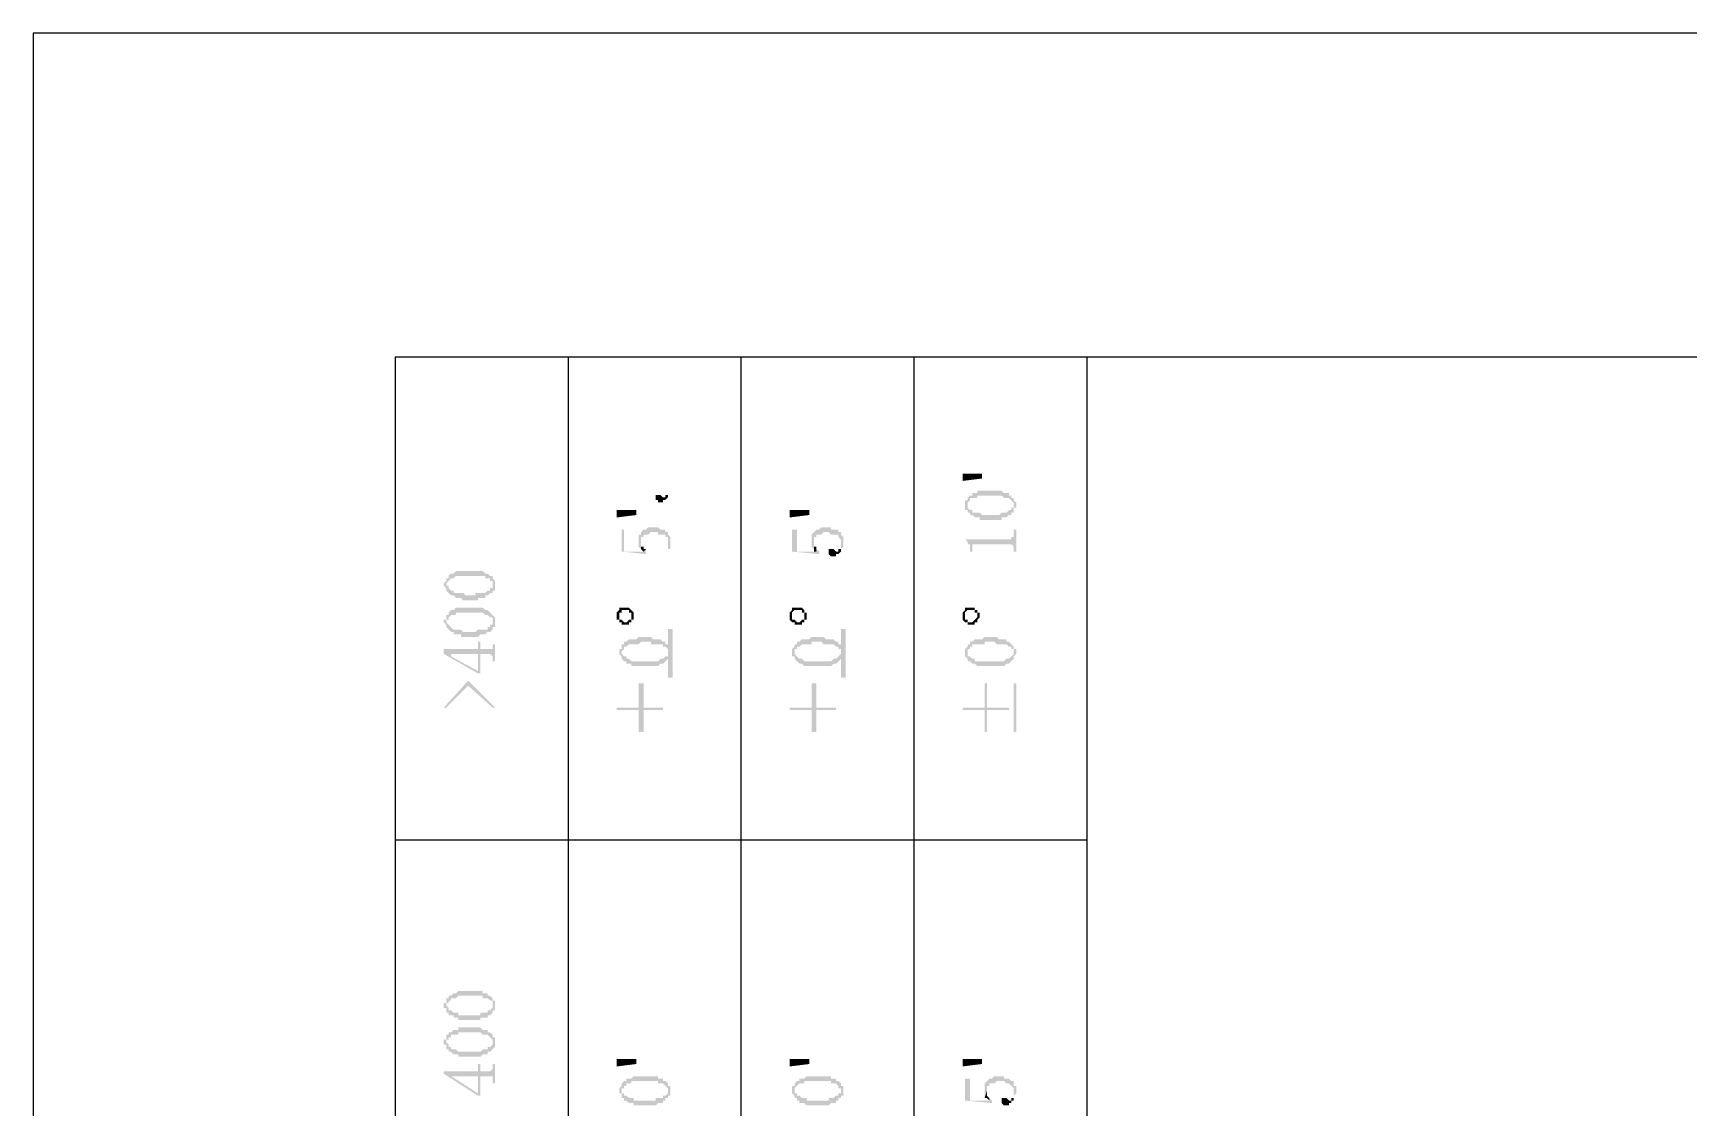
# Model space of a CAD drawing. Header units: millimetres. Extents: x 1399 to 2555, y 1196 to 1555.
# Drawn here: x 2134.8 to 2165.48, y 1534.65 to 1554.55 of the extents above; entities that cross this region are included whole.
import ezdxf

# ---------------------------------------------------------------- set-up
doc = ezdxf.new("R2010")
doc.units = ezdxf.units.MM

msp = doc.modelspace()

# ---------------------------------------------------------------- hatches: boundary and pattern name
at = {"transparency": 33554559}
for points in [[(2152.02237, 1546.39622), (2152.38343, 1546.39622), (2152.38343, 1546.30596), (2152.02237, 1546.26083)], [(2146.33572, 1545.95552), (2146.33572, 1545.91039), (2146.38085, 1545.91039), (2146.38085, 1545.86526), (2146.47111, 1545.86526), (2146.47111, 1545.91039), (2146.51625, 1545.91039), (2146.56138, 1545.95552), (2146.56138, 1546.13605), (2146.56138, 1546.04579), (2146.56138, 1546.00066), (2146.51625, 1546.00066), (2146.51625, 1545.95552), (2146.47111, 1545.95552), (2146.42598, 1546.00066), (2146.33572, 1546.00066)], [(2152.0675, 1545.80951), (2152.0675, 1545.76437), (2152.0675, 1545.71924), (2152.11263, 1545.71924), (2152.11263, 1545.67411), (2152.11263, 1545.80951), (2152.11263, 1545.85464), (2152.11263, 1545.85464), (2152.15777, 1545.89977), (2152.15777, 1545.9449), (2152.29316, 1545.9449), (2152.29316, 1545.99003), (2152.74448, 1545.99003), (2152.78962, 1545.9449), (2152.87988, 1545.9449), (2152.92501, 1545.89977), (2152.92501, 1545.89977), (2152.97015, 1545.85464), (2152.97015, 1545.80951), (2152.97015, 1545.9449), (2152.92501, 1545.9449), (2152.92501, 1545.99003), (2152.87988, 1545.99003), (2152.87988, 1546.03517), (2152.78962, 1546.03517), (2152.74448, 1546.0803), (2152.29316, 1546.0803), (2152.29316, 1546.03517), (2152.2029, 1546.03517), (2152.2029, 1545.99003), (2152.15777, 1545.99003), (2152.11263, 1545.9449), (2152.11263, 1545.89977), (2152.0675, 1545.89977), (2152.0675, 1545.85464), (2152.0675, 1545.85464)], [(2152.11263, 1545.67411), (2152.15777, 1545.67411), (2152.15777, 1545.62898), (2152.2029, 1545.62898), (2152.24803, 1545.58384), (2152.3383, 1545.58384), (2152.3383, 1545.53871), (2152.74448, 1545.53871), (2152.74448, 1545.58384), (2152.83475, 1545.58384), (2152.87988, 1545.62898), (2152.92501, 1545.62898), (2152.92501, 1545.67411), (2152.97015, 1545.67411), (2152.97015, 1545.71924), (2152.97015, 1545.76437), (2153.01528, 1545.76437), (2153.01528, 1545.80951), (2153.01528, 1545.85464), (2153.01528, 1545.85464), (2152.97015, 1545.89977), (2152.97015, 1545.9449), (2152.97015, 1545.80951), (2152.97015, 1545.76437), (2152.92501, 1545.76437), (2152.92501, 1545.71924), (2152.87988, 1545.71924), (2152.83475, 1545.67411), (2152.74448, 1545.67411), (2152.69935, 1545.62898), (2152.38343, 1545.62898), (2152.3383, 1545.67411), (2152.2029, 1545.67411), (2152.2029, 1545.71924), (2152.15777, 1545.71924), (2152.11263, 1545.76437), (2152.11263, 1545.80951), (2152.11263, 1545.80951)], [(2145.6136, 1545.71924), (2145.97466, 1545.71924), (2145.97466, 1545.62898), (2145.6136, 1545.58384)], [(2148.81799, 1545.71924), (2149.17904, 1545.71924), (2149.17904, 1545.62898), (2148.81799, 1545.58384)], [(2145.70387, 1545.35818), (2145.70387, 1544.95199), (2146.15519, 1544.90686), (2146.15519, 1544.95199), (2146.15519, 1544.99713), (2146.11006, 1544.95199), (2145.749, 1544.95199), (2145.749, 1545.35818)], [(2146.01979, 1545.17766), (2146.01979, 1545.08739), (2146.01979, 1545.04226), (2146.01979, 1545.04226), (2146.06492, 1544.99713), (2146.06492, 1545.13252), (2146.06492, 1545.22279), (2146.11006, 1545.22279), (2146.11006, 1545.26792), (2146.20032, 1545.26792), (2146.24545, 1545.31305), (2146.38085, 1545.31305), (2146.38085, 1545.26792), (2146.51625, 1545.26792), (2146.51625, 1545.22279), (2146.56138, 1545.22279), (2146.56138, 1545.17766), (2146.56138, 1545.13252), (2146.56138, 1544.99713), (2146.60651, 1544.99713), (2146.60651, 1545.04226), (2146.60651, 1545.13252), (2146.60651, 1545.17766), (2146.60651, 1545.22279), (2146.56138, 1545.26792), (2146.56138, 1545.31305), (2146.51625, 1545.31305), (2146.51625, 1545.35818), (2146.42598, 1545.35818), (2146.38085, 1545.40332), (2146.20032, 1545.40332), (2146.15519, 1545.35818), (2146.11006, 1545.35818), (2146.06492, 1545.31305), (2146.06492, 1545.26792), (2146.01979, 1545.26792), (2146.01979, 1545.22279)], [(2148.86312, 1545.35818), (2148.86312, 1544.95199), (2149.35957, 1544.90686), (2149.35957, 1544.95199), (2149.35957, 1544.95199), (2149.31444, 1544.99713), (2149.31444, 1544.95199), (2148.95338, 1544.95199), (2148.95338, 1545.35818)], [(2149.22418, 1545.17766), (2149.22418, 1545.08739), (2149.22418, 1545.04226), (2149.22418, 1545.04226), (2149.26931, 1544.99713), (2149.26931, 1545.13252), (2149.26931, 1545.22279), (2149.31444, 1545.22279), (2149.31444, 1545.26792), (2149.4047, 1545.26792), (2149.44984, 1545.31305), (2149.5401, 1545.31305), (2149.58523, 1545.26792), (2149.72063, 1545.26792), (2149.72063, 1545.22279), (2149.72063, 1545.22279), (2149.76576, 1545.17766), (2149.76576, 1545.13252), (2149.76576, 1544.99713), (2149.76576, 1544.99713), (2149.81089, 1545.04226), (2149.81089, 1545.13252), (2149.81089, 1545.17766), (2149.81089, 1545.22279), (2149.76576, 1545.26792), (2149.76576, 1545.31305), (2149.72063, 1545.31305), (2149.72063, 1545.35818), (2149.58523, 1545.35818), (2149.58523, 1545.40332), (2149.4047, 1545.40332), (2149.35957, 1545.35818), (2149.31444, 1545.35818), (2149.26931, 1545.31305), (2149.26931, 1545.31305), (2149.22418, 1545.26792), (2149.22418, 1545.22279)], [(2152.0675, 1545.17766), (2152.0675, 1545.17766), (2152.11263, 1545.13252), (2152.11263, 1545.08739), (2152.15777, 1545.08739), (2152.15777, 1545.04226), (2152.15777, 1544.95199), (2152.2029, 1544.95199), (2152.2029, 1545.04226), (2152.2029, 1545.08739), (2152.92501, 1545.08739), (2152.97015, 1545.04226), (2152.97015, 1544.95199), (2153.01528, 1544.95199), (2153.01528, 1545.35818), (2152.97015, 1545.35818), (2152.97015, 1545.26792), (2152.97015, 1545.22279), (2152.92501, 1545.22279), (2152.92501, 1545.17766), (2152.87988, 1545.17766)], [(2146.06492, 1544.99713), (2146.06492, 1544.99713), (2146.11006, 1544.95199), (2146.11006, 1544.95199), (2146.15519, 1544.99713), (2146.11006, 1544.99713), (2146.11006, 1545.04226), (2146.06492, 1545.04226), (2146.06492, 1545.08739), (2146.06492, 1545.13252)], [(2149.26931, 1544.99713), (2149.26931, 1544.95199), (2149.31444, 1544.95199), (2149.31444, 1544.99713), (2149.31444, 1545.04226), (2149.26931, 1545.04226), (2149.26931, 1545.08739), (2149.26931, 1545.13252)], [(2149.5401, 1544.95199), (2149.5401, 1544.90686), (2149.5401, 1544.90686), (2149.58523, 1544.86173), (2149.6755, 1544.86173), (2149.6755, 1544.90686), (2149.72063, 1544.90686), (2149.76576, 1544.95199), (2149.76576, 1545.13252), (2149.76576, 1545.04226), (2149.76576, 1544.99713), (2149.72063, 1544.99713), (2149.72063, 1544.95199), (2149.6755, 1544.95199), (2149.63036, 1544.99713), (2149.5401, 1544.99713)], [(2142.40922, 1544.32014), (2142.40922, 1544.32014), (2142.45435, 1544.27501), (2142.45435, 1544.22988), (2142.45435, 1544.36528), (2142.45435, 1544.36528), (2142.49948, 1544.41041), (2142.49948, 1544.41041), (2142.54461, 1544.45554), (2142.58975, 1544.45554), (2142.63488, 1544.50067), (2143.17646, 1544.50067), (2143.17646, 1544.45554), (2143.26673, 1544.45554), (2143.26673, 1544.41041), (2143.31186, 1544.41041), (2143.31186, 1544.36528), (2143.31186, 1544.32014), (2143.31186, 1544.50067), (2143.26673, 1544.50067), (2143.2216, 1544.5458), (2143.17646, 1544.5458), (2143.13133, 1544.59094), (2142.63488, 1544.59094), (2142.58975, 1544.5458), (2142.54461, 1544.5458), (2142.49948, 1544.50067), (2142.49948, 1544.45554), (2142.45435, 1544.45554), (2142.45435, 1544.41041), (2142.45435, 1544.41041), (2142.40922, 1544.36528)], [(2142.45435, 1544.22988), (2142.49948, 1544.18475), (2142.49948, 1544.18475), (2142.54461, 1544.13962), (2142.58975, 1544.13962), (2142.63488, 1544.09448), (2142.72514, 1544.09448), (2142.77027, 1544.04935), (2143.04107, 1544.04935), (2143.04107, 1544.09448), (2143.17646, 1544.09448), (2143.17646, 1544.13962), (2143.2216, 1544.13962), (2143.26673, 1544.18475), (2143.31186, 1544.18475), (2143.31186, 1544.22988), (2143.35699, 1544.22988), (2143.35699, 1544.27501), (2143.35699, 1544.32014), (2143.35699, 1544.36528), (2143.35699, 1544.41041), (2143.35699, 1544.41041), (2143.31186, 1544.45554), (2143.31186, 1544.32014), (2143.31186, 1544.27501), (2143.26673, 1544.27501), (2143.26673, 1544.22988), (2143.2216, 1544.22988), (2143.17646, 1544.18475), (2142.99594, 1544.18475), (2142.99594, 1544.13962), (2142.81541, 1544.13962), (2142.77027, 1544.18475), (2142.58975, 1544.18475), (2142.58975, 1544.22988), (2142.54461, 1544.22988), (2142.49948, 1544.27501), (2142.49948, 1544.32014), (2142.45435, 1544.32014)], [(2142.40922, 1543.64316), (2142.40922, 1543.64316), (2142.45435, 1543.59803), (2142.45435, 1543.5529), (2142.45435, 1543.64316), (2142.45435, 1543.68829), (2142.49948, 1543.68829), (2142.49948, 1543.73343), (2142.49948, 1543.73343), (2142.54461, 1543.77856), (2142.63488, 1543.77856), (2142.63488, 1543.82369), (2143.13133, 1543.82369), (2143.17646, 1543.77856), (2143.2216, 1543.77856), (2143.26673, 1543.73343), (2143.31186, 1543.73343), (2143.31186, 1543.68829), (2143.31186, 1543.64316), (2143.31186, 1543.77856), (2143.31186, 1543.77856), (2143.26673, 1543.82369), (2143.26673, 1543.82369), (2143.2216, 1543.86882), (2143.17646, 1543.86882), (2143.13133, 1543.91395), (2142.63488, 1543.91395), (2142.58975, 1543.86882), (2142.54461, 1543.86882), (2142.49948, 1543.82369), (2142.49948, 1543.77856), (2142.45435, 1543.77856), (2142.45435, 1543.73343), (2142.45435, 1543.68829), (2142.40922, 1543.68829)], [(2142.45435, 1543.5529), (2142.49948, 1543.50776), (2142.49948, 1543.50776), (2142.54461, 1543.46263), (2142.58975, 1543.46263), (2142.58975, 1543.4175), (2142.72514, 1543.4175), (2142.72514, 1543.37237), (2143.04107, 1543.37237), (2143.0862, 1543.4175), (2143.17646, 1543.4175), (2143.2216, 1543.46263), (2143.26673, 1543.46263), (2143.31186, 1543.50776), (2143.31186, 1543.5529), (2143.35699, 1543.5529), (2143.35699, 1543.59803), (2143.35699, 1543.64316), (2143.35699, 1543.68829), (2143.35699, 1543.73343), (2143.35699, 1543.73343), (2143.31186, 1543.77856), (2143.31186, 1543.64316), (2143.31186, 1543.59803), (2143.26673, 1543.59803), (2143.26673, 1543.5529), (2143.2216, 1543.5529), (2143.2216, 1543.50776), (2143.04107, 1543.50776), (2142.99594, 1543.46263), (2142.77027, 1543.46263), (2142.72514, 1543.50776), (2142.58975, 1543.50776), (2142.54461, 1543.5529), (2142.54461, 1543.5529), (2142.49948, 1543.59803), (2142.49948, 1543.59803), (2142.45435, 1543.64316), (2142.45435, 1543.64316)], [(2145.6136, 1543.77856), (2145.6136, 1543.73343), (2145.6136, 1543.68829), (2145.65873, 1543.68829), (2145.65873, 1543.64316), (2145.65873, 1543.77856), (2145.65873, 1543.82369), (2145.70387, 1543.82369), (2145.70387, 1543.86882), (2145.83926, 1543.86882), (2145.83926, 1543.82369), (2145.88439, 1543.82369), (2145.88439, 1543.64316), (2145.88439, 1543.68829), (2145.92953, 1543.68829), (2145.92953, 1543.73343), (2145.92953, 1543.77856), (2145.92953, 1543.82369), (2145.92953, 1543.82369), (2145.88439, 1543.86882), (2145.88439, 1543.86882), (2145.83926, 1543.91395), (2145.65873, 1543.91395), (2145.65873, 1543.86882), (2145.65873, 1543.86882), (2145.6136, 1543.82369), (2145.6136, 1543.82369)], [(2145.65873, 1543.64316), (2145.70387, 1543.64316), (2145.70387, 1543.59803), (2145.83926, 1543.59803), (2145.83926, 1543.64316), (2145.88439, 1543.64316), (2145.88439, 1543.77856), (2145.88439, 1543.73343), (2145.88439, 1543.68829), (2145.83926, 1543.68829), (2145.79413, 1543.64316), (2145.749, 1543.64316), (2145.70387, 1543.68829), (2145.65873, 1543.68829), (2145.65873, 1543.77856), (2145.65873, 1543.77856)], [(2148.81799, 1543.77856), (2148.81799, 1543.73343), (2148.81799, 1543.68829), (2148.81799, 1543.68829), (2148.86312, 1543.64316), (2148.86312, 1543.77856), (2148.86312, 1543.82369), (2148.86312, 1543.82369), (2148.90825, 1543.86882), (2149.04365, 1543.86882), (2149.04365, 1543.82369), (2149.08878, 1543.82369), (2149.08878, 1543.64316), (2149.08878, 1543.68829), (2149.13391, 1543.68829), (2149.13391, 1543.73343), (2149.13391, 1543.77856), (2149.13391, 1543.82369), (2149.08878, 1543.82369), (2149.08878, 1543.86882), (2149.08878, 1543.86882), (2149.04365, 1543.91395), (2148.86312, 1543.91395), (2148.86312, 1543.86882), (2148.86312, 1543.86882), (2148.81799, 1543.82369), (2148.81799, 1543.82369)], [(2148.86312, 1543.64316), (2148.90825, 1543.64316), (2148.90825, 1543.59803), (2149.04365, 1543.59803), (2149.04365, 1543.64316), (2149.08878, 1543.64316), (2149.08878, 1543.77856), (2149.08878, 1543.73343), (2149.08878, 1543.68829), (2149.04365, 1543.68829), (2148.99851, 1543.64316), (2148.95338, 1543.64316), (2148.90825, 1543.68829), (2148.86312, 1543.68829), (2148.86312, 1543.77856), (2148.86312, 1543.77856)], [(2152.02237, 1543.77856), (2152.02237, 1543.73343), (2152.02237, 1543.68829), (2152.02237, 1543.68829), (2152.0675, 1543.64316), (2152.0675, 1543.77856), (2152.0675, 1543.82369), (2152.0675, 1543.82369), (2152.11263, 1543.86882), (2152.24803, 1543.86882), (2152.24803, 1543.82369), (2152.29316, 1543.82369), (2152.29316, 1543.64316), (2152.29316, 1543.68829), (2152.29316, 1543.68829), (2152.3383, 1543.73343), (2152.3383, 1543.77856), (2152.3383, 1543.82369), (2152.29316, 1543.82369), (2152.29316, 1543.86882), (2152.24803, 1543.86882), (2152.24803, 1543.91395), (2152.0675, 1543.91395), (2152.0675, 1543.86882), (2152.0675, 1543.86882), (2152.02237, 1543.82369), (2152.02237, 1543.82369)], [(2152.0675, 1543.64316), (2152.11263, 1543.64316), (2152.11263, 1543.59803), (2152.24803, 1543.59803), (2152.24803, 1543.64316), (2152.29316, 1543.64316), (2152.29316, 1543.77856), (2152.29316, 1543.73343), (2152.29316, 1543.73343), (2152.24803, 1543.68829), (2152.24803, 1543.68829), (2152.2029, 1543.64316), (2152.11263, 1543.64316), (2152.11263, 1543.68829), (2152.0675, 1543.68829), (2152.0675, 1543.77856), (2152.0675, 1543.77856)], [(2146.65164, 1542.61574), (2146.65164, 1543.51839), (2146.56138, 1543.51839), (2146.56138, 1542.61574)], [(2149.85603, 1542.61574), (2149.85603, 1543.51839), (2149.76576, 1543.51839), (2149.76576, 1542.61574)], [(2142.40922, 1543.14671), (2142.40922, 1543.05644), (2143.04107, 1542.69539), (2143.0862, 1542.69539), (2143.0862, 1543.05644), (2143.26673, 1543.05644), (2143.31186, 1543.01131), (2143.31186, 1542.92105), (2143.35699, 1542.92105), (2143.35699, 1543.23697), (2143.31186, 1543.23697), (2143.31186, 1543.19184), (2143.31186, 1543.14671), (2143.0862, 1543.14671), (2143.0862, 1543.2821), (2143.04107, 1543.2821), (2143.04107, 1542.74052), (2142.54461, 1543.01131), (2142.54461, 1543.05644)], [(2142.40922, 1543.14671), (2142.54461, 1543.05644), (2143.04107, 1543.05644), (2143.04107, 1542.74052), (2143.04107, 1543.14671)], [(2145.65873, 1543.10158), (2145.65873, 1543.05644), (2145.65873, 1543.05644), (2145.70387, 1543.01131), (2145.70387, 1542.96618), (2145.70387, 1543.10158), (2145.70387, 1543.10158), (2145.749, 1543.14671), (2145.749, 1543.19184), (2145.79413, 1543.19184), (2145.83926, 1543.23697), (2146.01979, 1543.23697), (2146.06492, 1543.2821), (2146.24545, 1543.2821), (2146.24545, 1543.23697), (2146.47111, 1543.23697), (2146.47111, 1543.19184), (2146.51625, 1543.19184), (2146.56138, 1543.14671), (2146.56138, 1543.10158), (2146.56138, 1543.23697), (2146.51625, 1543.23697), (2146.51625, 1543.2821), (2146.47111, 1543.2821), (2146.42598, 1543.32724), (2146.29058, 1543.32724), (2146.24545, 1543.37237), (2146.01979, 1543.37237), (2145.97466, 1543.32724), (2145.83926, 1543.32724), (2145.79413, 1543.2821), (2145.749, 1543.2821), (2145.749, 1543.23697), (2145.70387, 1543.23697), (2145.70387, 1543.19184), (2145.70387, 1543.14671), (2145.65873, 1543.14671)], [(2145.70387, 1542.96618), (2145.749, 1542.92105), (2145.79413, 1542.92105), (2145.79413, 1542.87591), (2145.88439, 1542.87591), (2145.88439, 1542.83078), (2146.38085, 1542.83078), (2146.42598, 1542.87591), (2146.47111, 1542.87591), (2146.51625, 1542.92105), (2146.51625, 1542.92105), (2146.56138, 1542.96618), (2146.56138, 1543.01131), (2146.60651, 1543.01131), (2146.60651, 1543.05644), (2146.60651, 1543.10158), (2146.60651, 1543.14671), (2146.60651, 1543.14671), (2146.56138, 1543.19184), (2146.56138, 1543.05644), (2146.56138, 1543.01131), (2146.51625, 1543.01131), (2146.47111, 1542.96618), (2146.42598, 1542.96618), (2146.38085, 1542.92105), (2145.88439, 1542.92105), (2145.83926, 1542.96618), (2145.79413, 1542.96618), (2145.79413, 1543.01131), (2145.749, 1543.01131), (2145.70387, 1543.05644), (2145.70387, 1543.10158)], [(2148.86312, 1543.10158), (2148.86312, 1543.05644), (2148.86312, 1543.01131), (2148.90825, 1543.01131), (2148.90825, 1542.96618), (2148.90825, 1543.10158), (2148.90825, 1543.14671), (2148.95338, 1543.14671), (2148.95338, 1543.19184), (2148.99851, 1543.19184), (2149.04365, 1543.23697), (2149.22418, 1543.23697), (2149.22418, 1543.2821), (2149.4047, 1543.2821), (2149.44984, 1543.23697), (2149.63036, 1543.23697), (2149.6755, 1543.19184), (2149.72063, 1543.19184), (2149.72063, 1543.14671), (2149.76576, 1543.14671), (2149.76576, 1543.10158), (2149.76576, 1543.23697), (2149.72063, 1543.23697), (2149.72063, 1543.2821), (2149.6755, 1543.2821), (2149.63036, 1543.32724), (2149.49497, 1543.32724), (2149.44984, 1543.37237), (2149.22418, 1543.37237), (2149.17904, 1543.32724), (2149.04365, 1543.32724), (2148.99851, 1543.2821), (2148.95338, 1543.2821), (2148.95338, 1543.23697), (2148.90825, 1543.23697), (2148.90825, 1543.19184), (2148.90825, 1543.19184), (2148.86312, 1543.14671)], [(2148.90825, 1542.96618), (2148.95338, 1542.92105), (2148.95338, 1542.92105), (2148.99851, 1542.87591), (2149.04365, 1542.87591), (2149.08878, 1542.83078), (2149.58523, 1542.83078), (2149.63036, 1542.87591), (2149.6755, 1542.87591), (2149.72063, 1542.92105), (2149.72063, 1542.92105), (2149.76576, 1542.96618), (2149.76576, 1543.01131), (2149.81089, 1543.01131), (2149.81089, 1543.05644), (2149.81089, 1543.10158), (2149.81089, 1543.14671), (2149.81089, 1543.14671), (2149.76576, 1543.19184), (2149.76576, 1543.05644), (2149.76576, 1543.05644), (2149.72063, 1543.01131), (2149.72063, 1543.01131), (2149.6755, 1542.96618), (2149.63036, 1542.96618), (2149.58523, 1542.92105), (2149.08878, 1542.92105), (2149.04365, 1542.96618), (2148.99851, 1542.96618), (2148.95338, 1543.01131), (2148.95338, 1543.01131), (2148.90825, 1543.05644), (2148.90825, 1543.10158)], [(2152.0675, 1543.10158), (2152.0675, 1543.05644), (2152.0675, 1543.01131), (2152.0675, 1543.01131), (2152.11263, 1542.96618), (2152.11263, 1543.10158), (2152.11263, 1543.14671), (2152.15777, 1543.14671), (2152.15777, 1543.19184), (2152.2029, 1543.19184), (2152.2029, 1543.23697), (2152.42856, 1543.23697), (2152.42856, 1543.2821), (2152.60909, 1543.2821), (2152.65422, 1543.23697), (2152.83475, 1543.23697), (2152.87988, 1543.19184), (2152.92501, 1543.19184), (2152.92501, 1543.14671), (2152.97015, 1543.14671), (2152.97015, 1543.10158), (2152.97015, 1543.19184), (2152.92501, 1543.23697), (2152.92501, 1543.23697), (2152.87988, 1543.2821), (2152.83475, 1543.2821), (2152.83475, 1543.32724), (2152.69935, 1543.32724), (2152.65422, 1543.37237), (2152.42856, 1543.37237), (2152.38343, 1543.32724), (2152.24803, 1543.32724), (2152.2029, 1543.2821), (2152.15777, 1543.2821), (2152.15777, 1543.23697), (2152.11263, 1543.23697), (2152.11263, 1543.19184), (2152.11263, 1543.19184), (2152.0675, 1543.14671)], [(2152.11263, 1542.96618), (2152.11263, 1542.92105), (2152.15777, 1542.92105), (2152.2029, 1542.87591), (2152.24803, 1542.87591), (2152.29316, 1542.83078), (2152.78962, 1542.83078), (2152.83475, 1542.87591), (2152.87988, 1542.87591), (2152.92501, 1542.92105), (2152.92501, 1542.92105), (2152.97015, 1542.96618), (2152.97015, 1543.01131), (2152.97015, 1543.01131), (2153.01528, 1543.05644), (2153.01528, 1543.10158), (2153.01528, 1543.14671), (2152.97015, 1543.14671), (2152.97015, 1543.19184), (2152.97015, 1543.05644), (2152.97015, 1543.05644), (2152.92501, 1543.01131), (2152.92501, 1543.01131), (2152.87988, 1542.96618), (2152.83475, 1542.96618), (2152.78962, 1542.92105), (2152.24803, 1542.92105), (2152.24803, 1542.96618), (2152.2029, 1542.96618), (2152.15777, 1543.01131), (2152.11263, 1543.01131), (2152.11263, 1543.05644), (2152.11263, 1543.10158)], [(2142.40922, 1542.06354), (2142.45435, 1542.06354), (2142.86054, 1542.46972), (2143.31186, 1542.06354), (2143.35699, 1542.06354), (2142.86054, 1542.55999)], [(2145.6136, 1542.06354), (2145.6136, 1542.0184), (2146.01979, 1542.0184), (2146.01979, 1541.61221), (2146.11006, 1541.61221), (2146.11006, 1542.0184), (2146.47111, 1542.0184), (2146.47111, 1542.06354), (2146.11006, 1542.06354), (2146.11006, 1542.51486), (2146.01979, 1542.51486), (2146.01979, 1542.06354)], [(2148.81799, 1542.06354), (2148.81799, 1542.0184), (2149.22418, 1542.0184), (2149.22418, 1541.61221), (2149.31444, 1541.61221), (2149.31444, 1542.0184), (2149.6755, 1542.0184), (2149.6755, 1542.06354), (2149.31444, 1542.06354), (2149.31444, 1542.51486), (2149.22418, 1542.51486), (2149.22418, 1542.06354)], [(2152.02237, 1542.06354), (2152.02237, 1542.0184), (2152.42856, 1542.0184), (2152.42856, 1541.61221), (2152.47369, 1541.61221), (2152.47369, 1542.0184), (2152.87988, 1542.0184), (2152.87988, 1542.06354), (2152.47369, 1542.06354), (2152.47369, 1542.51486), (2152.42856, 1542.51486), (2152.42856, 1542.06354)], [(2153.01528, 1541.61221), (2153.01528, 1542.51486), (2152.97015, 1542.51486), (2152.97015, 1541.61221)], [(2142.40922, 1536.546), (2142.40922, 1536.50087), (2142.45435, 1536.50087), (2142.45435, 1536.45574), (2142.45435, 1536.41061), (2142.45435, 1536.546), (2142.45435, 1536.59113), (2142.49948, 1536.59113), (2142.49948, 1536.63627), (2142.54461, 1536.63627), (2142.54461, 1536.6814), (2142.63488, 1536.6814), (2142.68001, 1536.72653), (2143.13133, 1536.72653), (2143.13133, 1536.6814), (2143.2216, 1536.6814), (2143.26673, 1536.63627), (2143.31186, 1536.63627), (2143.31186, 1536.59113), (2143.31186, 1536.546), (2143.31186, 1536.6814), (2143.31186, 1536.6814), (2143.26673, 1536.72653), (2143.2216, 1536.72653), (2143.2216, 1536.77166), (2143.13133, 1536.77166), (2143.13133, 1536.8168), (2142.68001, 1536.8168), (2142.63488, 1536.77166), (2142.58975, 1536.77166), (2142.54461, 1536.72653), (2142.49948, 1536.72653), (2142.49948, 1536.6814), (2142.45435, 1536.6814), (2142.45435, 1536.63627), (2142.45435, 1536.59113), (2142.40922, 1536.59113)], [(2142.45435, 1536.41061), (2142.49948, 1536.41061), (2142.49948, 1536.36547), (2142.58975, 1536.36547), (2142.58975, 1536.32034), (2142.68001, 1536.32034), (2142.68001, 1536.27521), (2143.0862, 1536.27521), (2143.0862, 1536.32034), (2143.2216, 1536.32034), (2143.2216, 1536.36547), (2143.26673, 1536.36547), (2143.31186, 1536.41061), (2143.31186, 1536.45574), (2143.35699, 1536.45574), (2143.35699, 1536.50087), (2143.35699, 1536.546), (2143.35699, 1536.59113), (2143.35699, 1536.63627), (2143.31186, 1536.63627), (2143.31186, 1536.6814), (2143.31186, 1536.546), (2143.31186, 1536.50087), (2143.31186, 1536.50087), (2143.26673, 1536.45574), (2143.2216, 1536.45574), (2143.2216, 1536.41061), (2143.0862, 1536.41061), (2143.0862, 1536.36547), (2142.68001, 1536.36547), (2142.68001, 1536.41061), (2142.58975, 1536.41061), (2142.54461, 1536.45574), (2142.49948, 1536.45574), (2142.49948, 1536.50087), (2142.49948, 1536.50087), (2142.45435, 1536.546), (2142.45435, 1536.546)], [(2142.40922, 1535.86902), (2142.40922, 1535.82389), (2142.45435, 1535.82389), (2142.45435, 1535.77876), (2142.45435, 1535.73362), (2142.45435, 1535.86902), (2142.45435, 1535.91415), (2142.49948, 1535.91415), (2142.49948, 1535.95928), (2142.54461, 1535.95928), (2142.54461, 1536.00442), (2142.68001, 1536.00442), (2142.68001, 1536.04955), (2143.0862, 1536.04955), (2143.13133, 1536.00442), (2143.2216, 1536.00442), (2143.26673, 1535.95928), (2143.26673, 1535.95928), (2143.31186, 1535.91415), (2143.31186, 1535.86902), (2143.31186, 1536.00442), (2143.31186, 1536.00442), (2143.26673, 1536.04955), (2143.2216, 1536.04955), (2143.2216, 1536.09468), (2143.13133, 1536.09468), (2143.0862, 1536.13981), (2142.68001, 1536.13981), (2142.68001, 1536.09468), (2142.58975, 1536.09468), (2142.54461, 1536.04955), (2142.49948, 1536.04955), (2142.49948, 1536.00442), (2142.45435, 1536.00442), (2142.45435, 1535.95928), (2142.45435, 1535.91415), (2142.40922, 1535.91415)], [(2142.45435, 1535.73362), (2142.49948, 1535.73362), (2142.49948, 1535.68849), (2142.54461, 1535.68849), (2142.58975, 1535.64336), (2142.68001, 1535.64336), (2142.68001, 1535.59823), (2143.0862, 1535.59823), (2143.13133, 1535.64336), (2143.2216, 1535.64336), (2143.2216, 1535.68849), (2143.26673, 1535.68849), (2143.31186, 1535.73362), (2143.31186, 1535.73362), (2143.35699, 1535.77876), (2143.35699, 1535.82389), (2143.35699, 1535.86902), (2143.35699, 1535.91415), (2143.35699, 1535.95928), (2143.31186, 1535.95928), (2143.31186, 1536.00442), (2143.31186, 1535.86902), (2143.31186, 1535.82389), (2143.31186, 1535.82389), (2143.26673, 1535.77876), (2143.2216, 1535.77876), (2143.2216, 1535.73362), (2143.13133, 1535.73362), (2143.0862, 1535.68849), (2142.68001, 1535.68849), (2142.63488, 1535.73362), (2142.54461, 1535.73362), (2142.54461, 1535.77876), (2142.49948, 1535.77876), (2142.49948, 1535.82389), (2142.49948, 1535.82389), (2142.45435, 1535.86902), (2142.45435, 1535.86902)], [(2142.40922, 1535.32743), (2142.40922, 1535.2823), (2143.04107, 1534.87611), (2143.0862, 1534.87611), (2143.0862, 1535.23717), (2143.31186, 1535.23717), (2143.31186, 1535.19204), (2143.31186, 1535.10177), (2143.35699, 1535.10177), (2143.35699, 1535.46283), (2143.31186, 1535.46283), (2143.31186, 1535.4177), (2143.31186, 1535.37257), (2143.31186, 1535.37257), (2143.26673, 1535.32743), (2143.0862, 1535.32743), (2143.0862, 1535.46283), (2143.04107, 1535.46283), (2143.04107, 1534.92124), (2142.54461, 1535.23717), (2142.54461, 1535.23717)], [(2145.6136, 1535.55309), (2145.97466, 1535.55309), (2145.97466, 1535.46283), (2145.6136, 1535.4177)], [(2148.81799, 1535.55309), (2149.17904, 1535.55309), (2149.17904, 1535.46283), (2148.81799, 1535.4177)], [(2152.02237, 1535.55309), (2152.38343, 1535.55309), (2152.38343, 1535.46283), (2152.02237, 1535.4177)], [(2142.40922, 1535.32743), (2142.54461, 1535.23717), (2143.04107, 1535.23717), (2143.04107, 1534.92124), (2143.04107, 1535.32743)], [(2145.65873, 1534.96638), (2145.65873, 1534.92124), (2145.70387, 1534.92124), (2145.70387, 1534.87611), (2145.70387, 1534.83098), (2145.70387, 1534.96638), (2145.70387, 1535.01151), (2145.749, 1535.01151), (2145.749, 1535.05664), (2145.79413, 1535.05664), (2145.79413, 1535.10177), (2145.88439, 1535.10177), (2145.88439, 1535.1469), (2146.38085, 1535.1469), (2146.38085, 1535.10177), (2146.47111, 1535.10177), (2146.51625, 1535.05664), (2146.51625, 1535.05664), (2146.56138, 1535.01151), (2146.56138, 1534.96638), (2146.56138, 1535.10177), (2146.56138, 1535.10177), (2146.51625, 1535.1469), (2146.47111, 1535.1469), (2146.47111, 1535.19204), (2146.38085, 1535.19204), (2146.38085, 1535.23717), (2145.92953, 1535.23717), (2145.88439, 1535.19204), (2145.79413, 1535.19204), (2145.79413, 1535.1469), (2145.749, 1535.1469), (2145.70387, 1535.10177), (2145.70387, 1535.05664), (2145.70387, 1535.05664), (2145.65873, 1535.01151), (2145.65873, 1535.01151)], [(2148.86312, 1534.96638), (2148.86312, 1534.92124), (2148.86312, 1534.92124), (2148.90825, 1534.87611), (2148.90825, 1534.83098), (2148.90825, 1534.96638), (2148.90825, 1535.01151), (2148.90825, 1535.01151), (2148.95338, 1535.05664), (2148.95338, 1535.05664), (2148.99851, 1535.10177), (2149.08878, 1535.10177), (2149.08878, 1535.1469), (2149.58523, 1535.1469), (2149.58523, 1535.10177), (2149.6755, 1535.10177), (2149.72063, 1535.05664), (2149.72063, 1535.01151), (2149.76576, 1535.01151), (2149.76576, 1534.96638), (2149.76576, 1535.10177), (2149.76576, 1535.10177), (2149.72063, 1535.1469), (2149.6755, 1535.1469), (2149.6755, 1535.19204), (2149.58523, 1535.19204), (2149.58523, 1535.23717), (2149.13391, 1535.23717), (2149.08878, 1535.19204), (2148.99851, 1535.19204), (2148.99851, 1535.1469), (2148.95338, 1535.1469), (2148.90825, 1535.10177), (2148.90825, 1535.05664), (2148.86312, 1535.05664), (2148.86312, 1535.01151), (2148.86312, 1535.01151)], [(2152.0675, 1535.19204), (2152.0675, 1534.78585), (2152.56396, 1534.74072), (2152.56396, 1534.78585), (2152.56396, 1534.78585), (2152.51882, 1534.83098), (2152.51882, 1534.78585), (2152.15777, 1534.78585), (2152.15777, 1535.19204)], [(2152.42856, 1535.01151), (2152.42856, 1534.96638), (2152.42856, 1534.87611), (2152.42856, 1534.83098), (2152.47369, 1534.96638), (2152.47369, 1535.05664), (2152.51882, 1535.05664), (2152.51882, 1535.10177), (2152.60909, 1535.10177), (2152.65422, 1535.1469), (2152.78962, 1535.1469), (2152.83475, 1535.10177), (2152.87988, 1535.10177), (2152.92501, 1535.05664), (2152.92501, 1535.05664), (2152.97015, 1535.01151), (2152.97015, 1534.96638), (2152.97015, 1534.83098), (2152.97015, 1534.87611), (2153.01528, 1534.92124), (2153.01528, 1534.96638), (2153.01528, 1535.05664), (2152.97015, 1535.05664), (2152.97015, 1535.10177), (2152.97015, 1535.1469), (2152.92501, 1535.1469), (2152.87988, 1535.19204), (2152.78962, 1535.19204), (2152.78962, 1535.23717), (2152.60909, 1535.23717), (2152.56396, 1535.19204), (2152.51882, 1535.19204), (2152.47369, 1535.1469), (2152.47369, 1535.1469), (2152.42856, 1535.10177), (2152.42856, 1535.05664)], [(2145.70387, 1534.83098), (2145.749, 1534.83098), (2145.749, 1534.78585), (2145.79413, 1534.78585), (2145.83926, 1534.74072), (2145.92953, 1534.74072), (2145.92953, 1534.69558), (2146.33572, 1534.69558), (2146.38085, 1534.74072), (2146.47111, 1534.74072), (2146.47111, 1534.78585), (2146.51625, 1534.78585), (2146.51625, 1534.83098), (2146.56138, 1534.83098), (2146.56138, 1534.87611), (2146.60651, 1534.87611), (2146.60651, 1534.96638), (2146.60651, 1535.01151), (2146.60651, 1535.05664), (2146.56138, 1535.05664), (2146.56138, 1535.10177), (2146.56138, 1534.96638), (2146.56138, 1534.92124), (2146.56138, 1534.92124), (2146.51625, 1534.87611), (2146.47111, 1534.87611), (2146.47111, 1534.83098), (2146.33572, 1534.83098), (2146.33572, 1534.78585), (2145.92953, 1534.78585), (2145.92953, 1534.83098), (2145.83926, 1534.83098), (2145.79413, 1534.87611), (2145.749, 1534.87611), (2145.749, 1534.92124), (2145.70387, 1534.92124), (2145.70387, 1534.96638), (2145.70387, 1534.96638)], [(2148.90825, 1534.83098), (2148.95338, 1534.83098), (2148.95338, 1534.78585), (2148.99851, 1534.78585), (2148.99851, 1534.74072), (2149.08878, 1534.74072), (2149.13391, 1534.69558), (2149.5401, 1534.69558), (2149.58523, 1534.74072), (2149.6755, 1534.74072), (2149.6755, 1534.78585), (2149.72063, 1534.78585), (2149.72063, 1534.83098), (2149.76576, 1534.83098), (2149.76576, 1534.87611), (2149.81089, 1534.87611), (2149.81089, 1534.96638), (2149.81089, 1535.01151), (2149.81089, 1535.05664), (2149.76576, 1535.05664), (2149.76576, 1535.10177), (2149.76576, 1534.96638), (2149.76576, 1534.92124), (2149.72063, 1534.92124), (2149.72063, 1534.87611), (2149.6755, 1534.87611), (2149.63036, 1534.83098), (2149.5401, 1534.83098), (2149.5401, 1534.78585), (2149.13391, 1534.78585), (2149.13391, 1534.83098), (2149.04365, 1534.83098), (2148.99851, 1534.87611), (2148.95338, 1534.87611), (2148.95338, 1534.92124), (2148.90825, 1534.92124), (2148.90825, 1534.96638), (2148.90825, 1534.96638)], [(2152.42856, 1534.83098), (2152.47369, 1534.83098), (2152.51882, 1534.78585), (2152.51882, 1534.83098), (2152.51882, 1534.83098), (2152.47369, 1534.87611), (2152.47369, 1534.92124), (2152.47369, 1534.96638)], [(2152.74448, 1534.78585), (2152.74448, 1534.74072), (2152.74448, 1534.74072), (2152.78962, 1534.69558), (2152.87988, 1534.69558), (2152.87988, 1534.74072), (2152.92501, 1534.74072), (2152.92501, 1534.78585), (2152.97015, 1534.78585), (2152.97015, 1534.96638), (2152.97015, 1534.92124), (2152.97015, 1534.83098), (2152.92501, 1534.83098), (2152.92501, 1534.78585), (2152.87988, 1534.78585), (2152.83475, 1534.83098), (2152.74448, 1534.83098)]]:
    msp.add_hatch(color=256, dxfattribs=at).paths.add_polyline_path(points)

# ---------------------------------------------------------------- linework, layer by layer
for p, q in [((2550.76199, 1548.5531), (2141.50649, 1548.5531)), ((2141.50649, 1548.5531), (2141.50649, 1261.81215))]:
    msp.add_line(p, q)
msp.add_lwpolyline([(2554.80003, 1257.5531), (2554.80003, 1554.5531), (2134.80004, 1554.5531), (2134.80004, 1257.5531)], close=True)
for points in [[(2144.71096, 1548.5531), (2144.71096, 1474.63885)], [(2147.91534, 1548.5531), (2147.91534, 1474.63885)], [(2151.11973, 1548.5531), (2151.11973, 1474.63885)], [(2154.32411, 1548.5531), (2154.32411, 1261.81215)], [(2141.50657, 1539.61499), (2154.32411, 1539.61499)]]:
    msp.add_lwpolyline(points)

doc.saveas('drawing.dxf')
